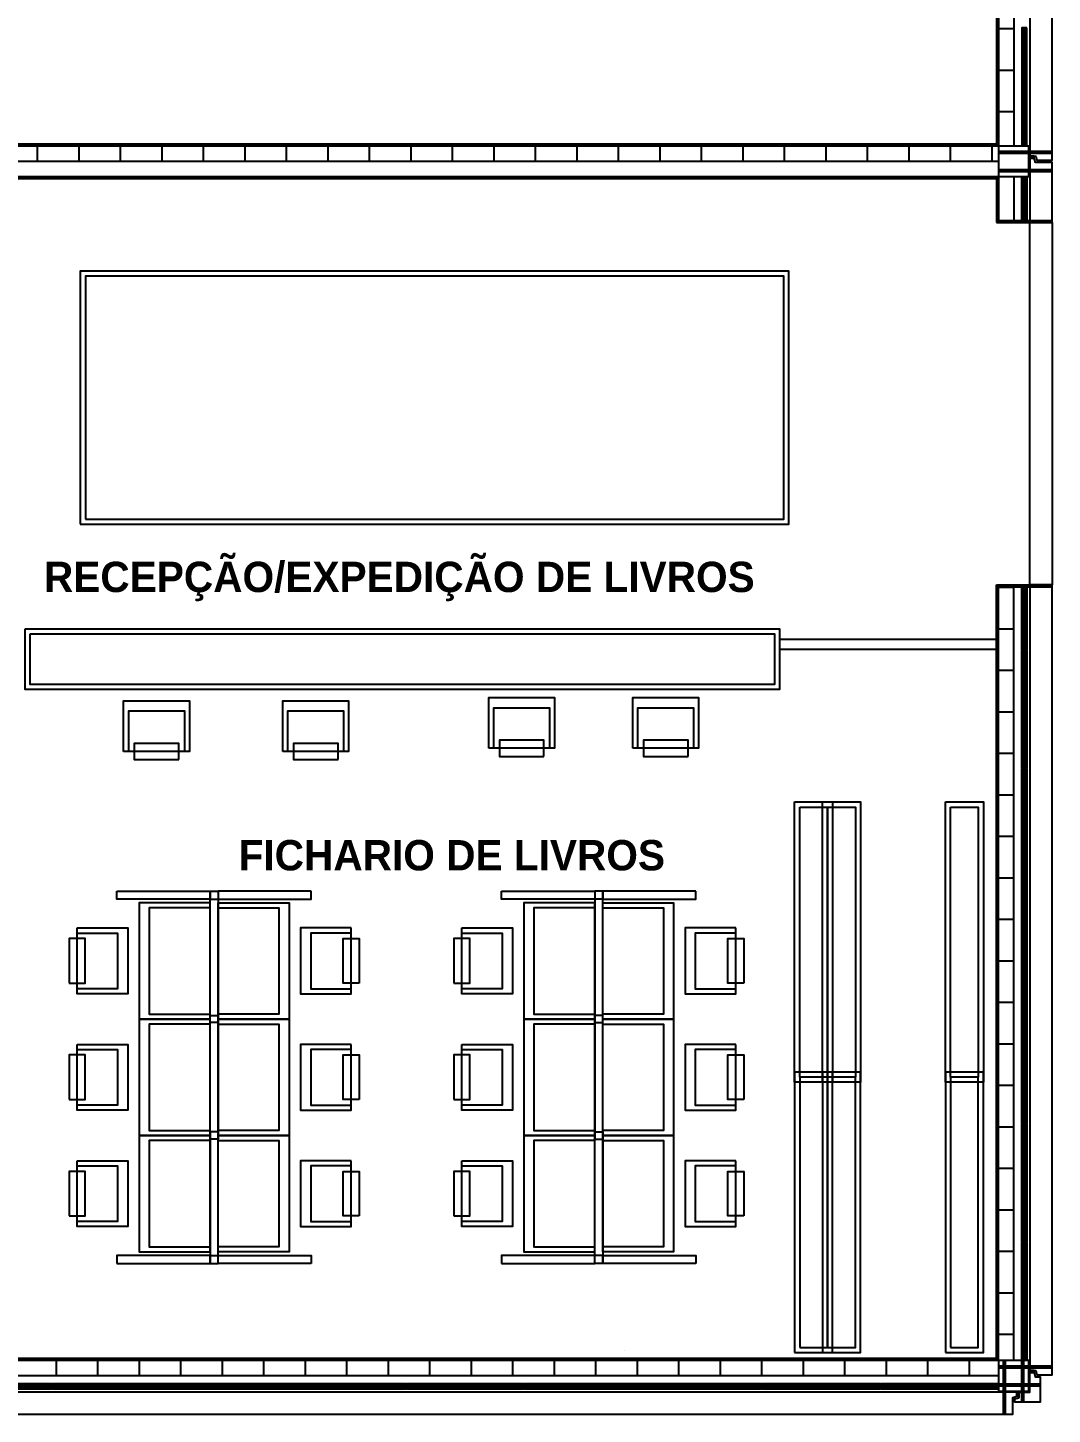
# Model space of a CAD drawing. Extents: x 2217 to 2324, y 363 to 419.
# Drawn here: x 2312.53 to 2322.65, y 364.52 to 378.22 of the extents above; entities that cross this region are included whole.
import ezdxf

# ---------------------------------------------------------------- set-up
doc = ezdxf.new("R2010")
doc.units = 0
doc.header["$LTSCALE"] = 12
doc.header["$MEASUREMENT"] = 0
for name, color, linetype in [('AISLACION', 2, 'CONTINUOUS'), ('ANAQUELES', 2, 'CONTINUOUS'), ('CARPINTERIA', 2, 'CONTINUOUS'), ('ESTRUCTURA', 7, 'CONTINUOUS'), ('MUEBLES', 2, 'CONTINUOUS'), ('MURO-INT', 4, 'CONTINUOUS'), ('NOMBRES3', 3, 'CONTINUOUS'), ('PREMOLDHORMIGON', 7, 'CONTINUOUS'), ('SOLADO', 8, 'CONTINUOUS'), ('TABIQUES', 2, 'CONTINUOUS'), ('TIERRA', 8, 'CONTINUOUS')]:
    doc.layers.add(name, color=color, linetype=linetype)
doc.styles.add('NOMBRES3', font='cityb___.ttf')
pattern_1 = [(315, (0, 0), (0.006187184335, 0.006187184335), []), (45, (0, 0), (-0.006187184335, 0.006187184335), [])]

msp = doc.modelspace()

# ---------------------------------------------------------------- hatches: boundary and pattern name
at = {"layer": 'AISLACION'}
h = msp.add_hatch(dxfattribs=at)
h.set_pattern_fill('ANSI37', color=8, scale=0.07, angle=-90, style=0)
h.set_pattern_definition(pattern_1)
h.paths.add_polyline_path([(2322.401, 378.217), (2322.351, 378.217), (2322.351, 377.052), (2322.401, 377.052)])
h = msp.add_hatch(dxfattribs=at)
h.set_pattern_fill('ANSI37', color=8, scale=0.07, angle=-90, style=0)
h.set_pattern_definition(pattern_1)
h.paths.add_polyline_path([(2322.401, 376.314), (2322.351, 376.314), (2322.351, 376.747), (2322.401, 376.747)])
h = msp.add_hatch(dxfattribs=at)
h.set_pattern_fill('ANSI37', color=8, scale=0.07, angle=-90, style=0)
h.set_pattern_definition(pattern_1)
h.paths.add_polyline_path([(2322.401, 372.072), (2322.351, 372.072), (2322.351, 372.694), (2322.401, 372.694)])
h = msp.add_hatch(dxfattribs=at)
h.set_pattern_fill('ANSI37', color=8, scale=0.07, angle=-90, style=0)
h.set_pattern_definition(pattern_1)
h.paths.add_polyline_path([(2322.401, 370.902), (2322.351, 370.902), (2322.351, 372.067), (2322.401, 372.067)])
h = msp.add_hatch(dxfattribs=at)
h.set_pattern_fill('ANSI37', color=8, scale=0.07, angle=-90, style=0)
h.set_pattern_definition(pattern_1)
h.paths.add_polyline_path([(2322.401, 369.732), (2322.351, 369.732), (2322.351, 370.897), (2322.401, 370.897)])
h = msp.add_hatch(dxfattribs=at)
h.set_pattern_fill('ANSI37', color=8, scale=0.07, angle=-90, style=0)
h.set_pattern_definition(pattern_1)
h.paths.add_polyline_path([(2322.401, 368.562), (2322.351, 368.562), (2322.351, 369.727), (2322.401, 369.727)])
h = msp.add_hatch(dxfattribs=at)
h.set_pattern_fill('ANSI37', color=8, scale=0.07, angle=-90, style=0)
h.set_pattern_definition(pattern_1)
h.paths.add_polyline_path([(2322.401, 367.392), (2322.351, 367.392), (2322.351, 368.557), (2322.401, 368.557)])
h = msp.add_hatch(dxfattribs=at)
h.set_pattern_fill('ANSI37', color=8, scale=0.07, angle=-90, style=0)
h.set_pattern_definition(pattern_1)
h.paths.add_polyline_path([(2322.401, 366.222), (2322.351, 366.222), (2322.351, 367.387), (2322.401, 367.387)])
h = msp.add_hatch(dxfattribs=at)
h.set_pattern_fill('ANSI37', color=8, scale=0.07, angle=-90, style=0)
h.set_pattern_definition(pattern_1)
h.paths.add_polyline_path([(2322.401, 365.052), (2322.351, 365.052), (2322.351, 366.217), (2322.401, 366.217)])
h = msp.add_hatch(dxfattribs=at)
h.set_pattern_fill('ANSI37', color=8, scale=0.07, angle=-90, style=0)
h.set_pattern_definition(pattern_1)
h.paths.add_polyline_path([(2312.759, 364.769), (2312.759, 364.82), (2311.594, 364.82), (2311.594, 364.769)])
h = msp.add_hatch(dxfattribs=at)
h.set_pattern_fill('ANSI37', color=8, scale=0.07, angle=-90, style=0)
h.set_pattern_definition(pattern_1)
h.paths.add_polyline_path([(2313.929, 364.769), (2313.929, 364.82), (2312.764, 364.82), (2312.764, 364.769)])
h = msp.add_hatch(dxfattribs=at)
h.set_pattern_fill('ANSI37', color=8, scale=0.07, angle=-90, style=0)
h.set_pattern_definition(pattern_1)
h.paths.add_polyline_path([(2315.099, 364.769), (2315.099, 364.82), (2313.934, 364.82), (2313.934, 364.769)])
h = msp.add_hatch(dxfattribs=at)
h.set_pattern_fill('ANSI37', color=8, scale=0.07, angle=-90, style=0)
h.set_pattern_definition(pattern_1)
h.paths.add_polyline_path([(2316.269, 364.769), (2316.269, 364.82), (2315.104, 364.82), (2315.104, 364.769)])
h = msp.add_hatch(dxfattribs=at)
h.set_pattern_fill('ANSI37', color=8, scale=0.07, angle=-90, style=0)
h.set_pattern_definition(pattern_1)
h.paths.add_polyline_path([(2317.439, 364.769), (2317.439, 364.82), (2316.274, 364.82), (2316.274, 364.769)])
h = msp.add_hatch(dxfattribs=at)
h.set_pattern_fill('ANSI37', color=8, scale=0.07, angle=-90, style=0)
h.set_pattern_definition(pattern_1)
h.paths.add_polyline_path([(2318.609, 364.769), (2318.609, 364.82), (2317.444, 364.82), (2317.444, 364.769)])
h = msp.add_hatch(dxfattribs=at)
h.set_pattern_fill('ANSI37', color=8, scale=0.07, angle=-90, style=0)
h.set_pattern_definition(pattern_1)
h.paths.add_polyline_path([(2319.779, 364.769), (2319.779, 364.82), (2318.614, 364.82), (2318.614, 364.769)])
h = msp.add_hatch(dxfattribs=at)
h.set_pattern_fill('ANSI37', color=8, scale=0.07, angle=-90, style=0)
h.set_pattern_definition(pattern_1)
h.paths.add_polyline_path([(2320.949, 364.769), (2320.949, 364.82), (2319.784, 364.82), (2319.784, 364.769)])
h = msp.add_hatch(dxfattribs=at)
h.set_pattern_fill('ANSI37', color=8, scale=0.07, angle=-90, style=0)
h.set_pattern_definition(pattern_1)
h.paths.add_polyline_path([(2322.119, 364.769), (2322.119, 364.82), (2320.954, 364.82), (2320.954, 364.769)])
at = {"layer": 'MURO-INT'}
h = msp.add_hatch(dxfattribs=at)
h.set_pattern_fill('_U,_O', color=2, scale=0.41, pattern_type=0)
h.set_pattern_definition([(180, (4540.14286, -24), (0, 0.41), [])])
h.paths.add_polyline_path([(2322.121, 388.749), (2322.271, 388.749), (2322.271, 377.049), (2322.121, 377.049)])
h = msp.add_hatch(dxfattribs=at)
h.set_pattern_fill('_U', color=2, scale=0.41, angle=90, style=0, pattern_type=0)
h.set_pattern_definition([(90, (0.2274, -0.6777), (-0.41, 3e-17), [])])
h.paths.add_polyline_path([(2310.421, 377.049), (2322.121, 377.049), (2322.121, 376.899), (2310.421, 376.899)])
h = msp.add_hatch(dxfattribs=at)
h.set_pattern_fill('_U,_O', color=2, scale=0.41, pattern_type=0)
h.set_pattern_definition([(0, (0, 0), (0, 0.41), [])])
h.paths.add_polyline_path([(2322.271, 372.694), (2322.121, 372.694), (2322.121, 365.049), (2322.271, 365.049)])
h = msp.add_hatch(dxfattribs=at)
h.set_pattern_fill('_U,_O', color=2, scale=0.41, pattern_type=0)
h.set_pattern_definition([(90, (1909.3723, -1852.9723), (0.41, 2e-13), [])])
h.paths.add_polyline_path([(2322.121, 365.049), (2322.121, 364.899), (2310.421, 364.899), (2310.421, 365.049)])

# ---------------------------------------------------------------- linework, layer by layer
at = {"layer": 'AISLACION'}
for points in [[(2322.401, 378.217), (2322.351, 378.217), (2322.351, 377.052), (2322.401, 377.052)], [(2322.401, 376.314), (2322.351, 376.314), (2322.351, 376.747), (2322.401, 376.747)], [(2322.401, 372.072), (2322.351, 372.072), (2322.351, 372.694), (2322.401, 372.694)], [(2322.401, 370.902), (2322.351, 370.902), (2322.351, 372.067), (2322.401, 372.067)], [(2322.401, 369.732), (2322.351, 369.732), (2322.351, 370.897), (2322.401, 370.897)], [(2322.401, 368.562), (2322.351, 368.562), (2322.351, 369.727), (2322.401, 369.727)], [(2322.401, 367.392), (2322.351, 367.392), (2322.351, 368.557), (2322.401, 368.557)], [(2322.401, 366.222), (2322.351, 366.222), (2322.351, 367.387), (2322.401, 367.387)], [(2322.401, 365.052), (2322.351, 365.052), (2322.351, 366.217), (2322.401, 366.217)], [(2312.759, 364.769), (2312.759, 364.82), (2311.594, 364.82), (2311.594, 364.769)], [(2313.929, 364.769), (2313.929, 364.82), (2312.764, 364.82), (2312.764, 364.769)], [(2315.099, 364.769), (2315.099, 364.82), (2313.934, 364.82), (2313.934, 364.769)], [(2316.269, 364.769), (2316.269, 364.82), (2315.104, 364.82), (2315.104, 364.769)], [(2317.439, 364.769), (2317.439, 364.82), (2316.274, 364.82), (2316.274, 364.769)], [(2318.609, 364.769), (2318.609, 364.82), (2317.444, 364.82), (2317.444, 364.769)], [(2319.779, 364.769), (2319.779, 364.82), (2318.614, 364.82), (2318.614, 364.769)], [(2320.949, 364.769), (2320.949, 364.82), (2319.784, 364.82), (2319.784, 364.769)], [(2322.119, 364.769), (2322.119, 364.82), (2320.954, 364.82), (2320.954, 364.769)]]:
    msp.add_lwpolyline(points, close=True, dxfattribs=at)
at = {"layer": 'ANAQUELES', "color": 8}
for points in [[(2320.106, 370.569), (2320.481, 370.569), (2320.481, 367.799), (2320.106, 367.799)], [(2320.381, 370.569), (2320.756, 370.569), (2320.756, 367.799), (2320.381, 367.799)], [(2321.596, 370.569), (2321.971, 370.569), (2321.971, 367.799), (2321.596, 367.799)], [(2320.106, 365.129), (2320.481, 365.129), (2320.481, 367.899), (2320.106, 367.899)], [(2320.381, 365.129), (2320.756, 365.129), (2320.756, 367.899), (2320.381, 367.899)], [(2321.596, 365.129), (2321.971, 365.129), (2321.971, 367.899), (2321.596, 367.899)]]:
    msp.add_lwpolyline(points, close=True, dxfattribs=at)
at = {"layer": 'ANAQUELES'}
for points in [[(2320.156, 370.519), (2320.431, 370.519), (2320.431, 367.849), (2320.156, 367.849)], [(2320.431, 370.519), (2320.706, 370.519), (2320.706, 367.849), (2320.431, 367.849)], [(2321.646, 370.519), (2321.921, 370.519), (2321.921, 367.849), (2321.646, 367.849)], [(2320.156, 365.179), (2320.431, 365.179), (2320.431, 367.849), (2320.156, 367.849)], [(2320.431, 365.179), (2320.706, 365.179), (2320.706, 367.849), (2320.431, 367.849)], [(2321.646, 365.179), (2321.921, 365.179), (2321.921, 367.849), (2321.646, 367.849)]]:
    msp.add_lwpolyline(points, close=True, dxfattribs=at)
at = {"layer": 'CARPINTERIA'}
for p, q in [((2322.101, 376.314), (2322.651, 376.314)), ((2322.101, 376.294), (2322.651, 376.294)), ((2322.101, 372.714), (2322.651, 372.714)), ((2322.101, 372.694), (2322.651, 372.694))]:
    msp.add_line(p, q, dxfattribs=at)
at = {"layer": 'ESTRUCTURA'}
for points in [[(2322.121, 376.749), (2322.421, 376.749), (2322.421, 377.049), (2322.121, 377.049)], [(2322.121, 364.749), (2322.421, 364.749), (2322.421, 365.049), (2322.121, 365.049)]]:
    msp.add_lwpolyline(points, close=True, dxfattribs=at)
at = {"layer": 'MUEBLES'}
for points in [[(2313.049, 373.314), (2320.049, 373.314), (2320.049, 375.814), (2313.049, 375.814)], [(2312.505, 372.279), (2319.958, 372.279), (2319.958, 371.679), (2312.505, 371.679)], [(2314.022, 370.988), (2314.022, 371.148), (2313.582, 371.148), (2313.582, 370.988)], [(2315.595, 370.988), (2315.595, 371.148), (2315.155, 371.148), (2315.155, 370.988)], [(2317.63, 371.02), (2317.63, 371.18), (2317.19, 371.18), (2317.19, 371.02)], [(2319.053, 371.02), (2319.053, 371.18), (2318.613, 371.18), (2318.613, 371.02)], [(2314.331, 369.574), (2313.631, 369.574), (2313.631, 368.424), (2314.331, 368.424)], [(2314.411, 369.574), (2315.111, 369.574), (2315.111, 368.424), (2314.411, 368.424)], [(2318.131, 369.574), (2317.431, 369.574), (2317.431, 368.424), (2318.131, 368.424)], [(2318.211, 369.574), (2318.911, 369.574), (2318.911, 368.424), (2318.211, 368.424)], [(2312.938, 368.779), (2313.098, 368.779), (2313.098, 369.219), (2312.938, 369.219)], [(2315.805, 368.779), (2315.645, 368.779), (2315.645, 369.219), (2315.805, 369.219)], [(2316.738, 368.779), (2316.898, 368.779), (2316.898, 369.219), (2316.738, 369.219)], [(2319.605, 368.779), (2319.445, 368.779), (2319.445, 369.219), (2319.605, 369.219)], [(2314.331, 368.424), (2313.631, 368.424), (2313.631, 367.274), (2314.331, 367.274)], [(2314.411, 368.424), (2315.111, 368.424), (2315.111, 367.274), (2314.411, 367.274)], [(2318.131, 368.424), (2317.431, 368.424), (2317.431, 367.274), (2318.131, 367.274)], [(2318.211, 368.424), (2318.911, 368.424), (2318.911, 367.274), (2318.211, 367.274)], [(2312.938, 367.629), (2313.098, 367.629), (2313.098, 368.069), (2312.938, 368.069)], [(2315.805, 367.629), (2315.645, 367.629), (2315.645, 368.069), (2315.805, 368.069)], [(2316.738, 367.629), (2316.898, 367.629), (2316.898, 368.069), (2316.738, 368.069)], [(2319.605, 367.629), (2319.445, 367.629), (2319.445, 368.069), (2319.605, 368.069)], [(2314.331, 367.274), (2313.631, 367.274), (2313.631, 366.124), (2314.331, 366.124)], [(2314.411, 367.274), (2315.111, 367.274), (2315.111, 366.124), (2314.411, 366.124)], [(2318.131, 367.274), (2317.431, 367.274), (2317.431, 366.124), (2318.131, 366.124)], [(2318.211, 367.274), (2318.911, 367.274), (2318.911, 366.124), (2318.211, 366.124)], [(2312.938, 366.479), (2313.098, 366.479), (2313.098, 366.919), (2312.938, 366.919)], [(2315.805, 366.479), (2315.645, 366.479), (2315.645, 366.919), (2315.805, 366.919)], [(2316.738, 366.479), (2316.898, 366.479), (2316.898, 366.919), (2316.738, 366.919)], [(2319.605, 366.479), (2319.445, 366.479), (2319.445, 366.919), (2319.605, 366.919)]]:
    msp.add_lwpolyline(points, close=True, dxfattribs=at)
at = {"layer": 'MUEBLES', "color": 8}
for points in [[(2313.099, 373.364), (2319.999, 373.364), (2319.999, 375.764), (2313.099, 375.764)], [(2312.555, 372.229), (2319.908, 372.229), (2319.908, 371.729), (2312.555, 371.729)], [(2314.331, 369.524), (2313.731, 369.524), (2313.731, 368.474), (2314.331, 368.474)], [(2314.411, 369.524), (2315.011, 369.524), (2315.011, 368.474), (2314.411, 368.474)], [(2318.131, 369.524), (2317.531, 369.524), (2317.531, 368.474), (2318.131, 368.474)], [(2318.211, 369.524), (2318.811, 369.524), (2318.811, 368.474), (2318.211, 368.474)], [(2314.331, 368.374), (2313.731, 368.374), (2313.731, 367.324), (2314.331, 367.324)], [(2314.411, 368.374), (2315.011, 368.374), (2315.011, 367.324), (2314.411, 367.324)], [(2318.131, 368.374), (2317.531, 368.374), (2317.531, 367.324), (2318.131, 367.324)], [(2318.211, 368.374), (2318.811, 368.374), (2318.811, 367.324), (2318.211, 367.324)], [(2314.331, 367.224), (2313.731, 367.224), (2313.731, 366.174), (2314.331, 366.174)], [(2314.411, 367.224), (2315.011, 367.224), (2315.011, 366.174), (2314.411, 366.174)], [(2318.131, 367.224), (2317.531, 367.224), (2317.531, 366.174), (2318.131, 366.174)], [(2318.211, 367.224), (2318.811, 367.224), (2318.811, 366.174), (2318.211, 366.174)]]:
    msp.add_lwpolyline(points, close=True, dxfattribs=at)
at = {"layer": 'MUEBLES', "color": 1}
for points in [[(2313.477, 371.068), (2313.477, 371.568), (2314.127, 371.568), (2314.127, 371.068)], [(2315.05, 371.068), (2315.05, 371.568), (2315.7, 371.568), (2315.7, 371.068)], [(2317.085, 371.1), (2317.085, 371.6), (2317.735, 371.6), (2317.735, 371.1)], [(2318.507, 371.1), (2318.507, 371.6), (2319.157, 371.6), (2319.157, 371.1)], [(2313.527, 371.068), (2313.527, 371.468), (2314.077, 371.468), (2314.077, 371.068)], [(2315.1, 371.068), (2315.1, 371.468), (2315.65, 371.468), (2315.65, 371.068)], [(2317.135, 371.1), (2317.135, 371.5), (2317.685, 371.5), (2317.685, 371.1)], [(2318.557, 371.1), (2318.557, 371.5), (2319.107, 371.5), (2319.107, 371.1)], [(2313.018, 369.324), (2313.518, 369.324), (2313.518, 368.674), (2313.018, 368.674)], [(2313.018, 369.274), (2313.418, 369.274), (2313.418, 368.724), (2313.018, 368.724)], [(2315.725, 369.324), (2315.225, 369.324), (2315.225, 368.674), (2315.725, 368.674)], [(2315.725, 369.274), (2315.325, 369.274), (2315.325, 368.724), (2315.725, 368.724)], [(2316.818, 369.324), (2317.318, 369.324), (2317.318, 368.674), (2316.818, 368.674)], [(2316.818, 369.274), (2317.218, 369.274), (2317.218, 368.724), (2316.818, 368.724)], [(2319.525, 369.324), (2319.025, 369.324), (2319.025, 368.674), (2319.525, 368.674)], [(2319.525, 369.274), (2319.125, 369.274), (2319.125, 368.724), (2319.525, 368.724)], [(2313.018, 368.174), (2313.518, 368.174), (2313.518, 367.524), (2313.018, 367.524)], [(2313.018, 368.124), (2313.418, 368.124), (2313.418, 367.574), (2313.018, 367.574)], [(2315.725, 368.174), (2315.225, 368.174), (2315.225, 367.524), (2315.725, 367.524)], [(2315.725, 368.124), (2315.325, 368.124), (2315.325, 367.574), (2315.725, 367.574)], [(2316.818, 368.174), (2317.318, 368.174), (2317.318, 367.524), (2316.818, 367.524)], [(2316.818, 368.124), (2317.218, 368.124), (2317.218, 367.574), (2316.818, 367.574)], [(2319.525, 368.174), (2319.025, 368.174), (2319.025, 367.524), (2319.525, 367.524)], [(2319.525, 368.124), (2319.125, 368.124), (2319.125, 367.574), (2319.525, 367.574)], [(2313.018, 367.024), (2313.518, 367.024), (2313.518, 366.374), (2313.018, 366.374)], [(2315.725, 367.024), (2315.225, 367.024), (2315.225, 366.374), (2315.725, 366.374)], [(2316.818, 367.024), (2317.318, 367.024), (2317.318, 366.374), (2316.818, 366.374)], [(2319.525, 367.024), (2319.025, 367.024), (2319.025, 366.374), (2319.525, 366.374)], [(2313.018, 366.974), (2313.418, 366.974), (2313.418, 366.424), (2313.018, 366.424)], [(2315.725, 366.974), (2315.325, 366.974), (2315.325, 366.424), (2315.725, 366.424)], [(2316.818, 366.974), (2317.218, 366.974), (2317.218, 366.424), (2316.818, 366.424)], [(2319.525, 366.974), (2319.125, 366.974), (2319.125, 366.424), (2319.525, 366.424)]]:
    msp.add_lwpolyline(points, close=True, dxfattribs=at)
at = {"layer": 'MURO-INT', "color": 8}
for p, q in [((2322.101, 388.749), (2322.101, 377.049)), ((2322.121, 377.069), (2310.271, 377.069)), ((2310.341, 376.729), (2322.121, 376.729)), ((2322.101, 376.749), (2322.101, 376.294)), ((2322.101, 365.049), (2322.101, 372.714)), ((2322.121, 365.069), (2310.121, 365.069))]:
    msp.add_line(p, q, dxfattribs=at)
at = {"layer": 'MURO-INT'}
for p, q in [((2322.121, 388.749), (2322.121, 377.049)), ((2322.271, 388.749), (2322.271, 377.049)), ((2322.121, 377.049), (2310.421, 377.049)), ((2322.121, 376.899), (2310.421, 376.899)), ((2310.421, 376.749), (2322.121, 376.749)), ((2322.121, 376.749), (2322.121, 376.314)), ((2322.271, 376.749), (2322.271, 376.314)), ((2322.121, 365.049), (2322.121, 372.695)), ((2322.271, 365.049), (2322.271, 372.695)), ((2322.121, 365.049), (2310.421, 365.049)), ((2322.121, 364.899), (2310.421, 364.899))]:
    msp.add_line(p, q, dxfattribs=at)
at = {"layer": 'PREMOLDHORMIGON', "color": 8}
for p, q in [((2322.121, 376.999), (2322.651, 376.999)), ((2322.121, 376.979), (2322.651, 376.979)), ((2322.121, 376.819), (2322.651, 376.819)), ((2322.121, 376.799), (2322.651, 376.799)), ((2322.121, 364.999), (2322.651, 364.999)), ((2322.121, 364.979), (2322.651, 364.979)), ((2322.171, 364.519), (2322.171, 365.049)), ((2322.191, 364.519), (2322.191, 365.049)), ((2322.351, 364.639), (2322.351, 365.049)), ((2322.371, 364.639), (2322.371, 365.049)), ((2322.121, 364.819), (2322.531, 364.819)), ((2322.121, 364.799), (2322.531, 364.799))]:
    msp.add_line(p, q, dxfattribs=at)
at = {"layer": 'PREMOLDHORMIGON'}
for points in [[(2322.431, 388.931), (2322.431, 376.951), (2322.488, 376.951), (2322.5, 376.909), (2322.651, 376.909), (2322.651, 388.889), (2322.485, 388.889), (2322.473, 388.931)], [(2322.431, 376.294), (2322.651, 376.294), (2322.651, 372.714), (2322.431, 372.714)], [(2322.323, 364.683), (2322.323, 364.739), (2322.431, 364.739), (2322.431, 364.931), (2322.471, 364.931), (2322.484, 364.889), (2322.531, 364.889), (2322.531, 364.639), (2322.281, 364.639), (2322.281, 364.671)], [(2322.303, 364.739), (2310.323, 364.739), (2310.323, 364.683), (2310.281, 364.671), (2310.281, 364.519), (2322.261, 364.519), (2322.261, 364.686), (2322.303, 364.698)]]:
    msp.add_lwpolyline(points, close=True, dxfattribs=at)
at = {"layer": 'PREMOLDHORMIGON', "color": 8}
for points in [[(2322.471, 376.951), (2322.431, 376.951), (2322.431, 376.931), (2322.471, 376.931)], [(2322.471, 364.951), (2322.431, 364.951), (2322.431, 364.931), (2322.471, 364.931)], [(2322.323, 364.698), (2322.323, 364.739), (2322.303, 364.739), (2322.303, 364.698)]]:
    msp.add_lwpolyline(points, close=True, dxfattribs=at)
at = {"layer": 'PREMOLDHORMIGON'}
for points in [[(2322.651, 376.294), (2322.651, 376.889), (2322.485, 376.889), (2322.473, 376.931), (2322.431, 376.931), (2322.431, 376.294)], [(2322.431, 372.714), (2322.431, 364.951), (2322.488, 364.951), (2322.5, 364.909), (2322.651, 364.909), (2322.651, 372.714)]]:
    msp.add_lwpolyline(points, dxfattribs=at)
at = {"layer": 'SOLADO'}
for p, q in [((2319.958, 372.179), (2322.101, 372.179)), ((2319.958, 372.079), (2322.101, 372.079))]:
    msp.add_line(p, q, dxfattribs=at)
at = {"layer": 'TABIQUES'}
for p, q in [((2314.331, 369.689), (2314.411, 369.689)), ((2314.331, 369.609), (2314.331, 369.689)), ((2318.211, 369.689), (2318.131, 369.689)), ((2318.211, 369.609), (2318.211, 369.689)), ((2314.331, 366.089), (2314.331, 366.009)), ((2318.211, 366.089), (2318.211, 366.009)), ((2314.331, 366.009), (2314.411, 366.009)), ((2318.211, 366.009), (2318.131, 366.009))]:
    msp.add_line(p, q, dxfattribs=at)
for points in [[(2313.411, 369.689), (2314.331, 369.689), (2314.331, 369.609), (2313.411, 369.609)], [(2315.331, 369.689), (2314.411, 369.689), (2314.411, 369.609), (2315.331, 369.609)], [(2317.211, 369.689), (2318.131, 369.689), (2318.131, 369.609), (2317.211, 369.609)], [(2319.131, 369.689), (2318.211, 369.689), (2318.211, 369.609), (2319.131, 369.609)], [(2314.331, 369.609), (2314.411, 369.609), (2314.411, 368.389), (2314.331, 368.389)], [(2318.211, 369.609), (2318.131, 369.609), (2318.131, 368.389), (2318.211, 368.389)], [(2314.331, 368.459), (2314.411, 368.459), (2314.411, 367.239), (2314.331, 367.239)], [(2318.211, 368.459), (2318.131, 368.459), (2318.131, 367.239), (2318.211, 367.239)], [(2314.331, 366.089), (2314.411, 366.089), (2314.411, 367.309), (2314.331, 367.309)], [(2318.211, 366.089), (2318.131, 366.089), (2318.131, 367.309), (2318.211, 367.309)], [(2313.411, 366.009), (2314.331, 366.009), (2314.331, 366.089), (2313.411, 366.089)], [(2315.331, 366.009), (2314.411, 366.009), (2314.411, 366.089), (2315.331, 366.089)], [(2317.211, 366.009), (2318.131, 366.009), (2318.131, 366.089), (2317.211, 366.089)], [(2319.131, 366.009), (2318.211, 366.009), (2318.211, 366.089), (2319.131, 366.089)]]:
    msp.add_lwpolyline(points, close=True, dxfattribs=at)
at = {"layer": 'TIERRA'}
msp.add_line((2318.421, 365.149), (2318.421, 365.149), dxfattribs=at)
msp.add_line((2318.421, 365.149), (2318.421, 365.149), dxfattribs=at)

# ---------------------------------------------------------------- texts
at = {"layer": 'NOMBRES3', "style": 'NOMBRES3'}
for s, p in [('RECEPÇÃO/EXPEDIÇÃO DE LIVROS', (2312.69, 372.643)), ('FICHARIO DE LIVROS', (2314.613, 369.893))]:
    msp.add_text(s, height=0.3, dxfattribs=at).set_placement(p)

doc.saveas('drawing.dxf')
